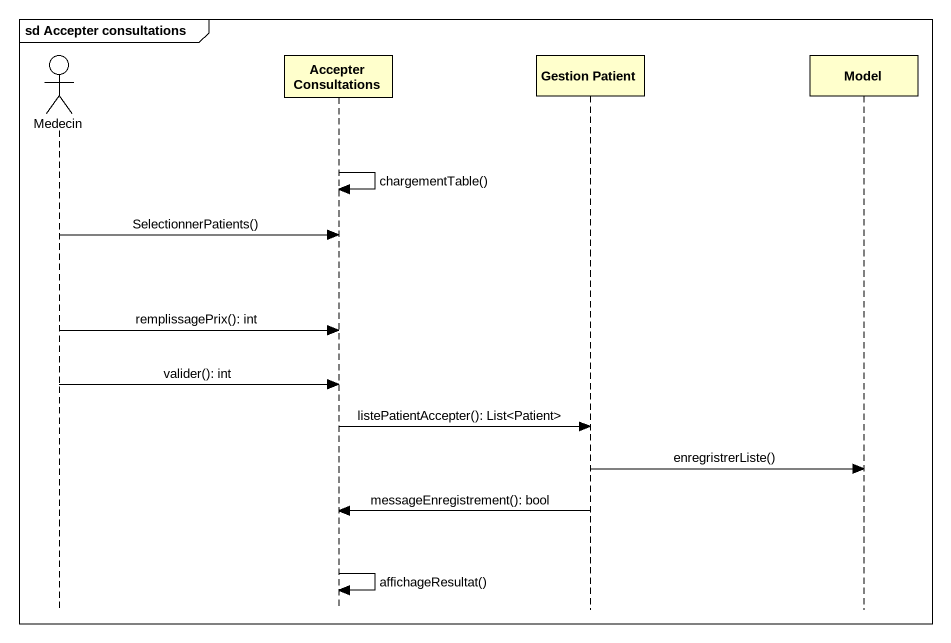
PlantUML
@startuml
mainframe sd Accepter consultations
hide footbox
actor Medecin
participant "Accepter Consultations" as Accepter_Consultations
participant "Gestion Patient" as Gestion_Patient
participant Model

Accepter_Consultations -> Accepter_Consultations : chargementTable()
Medecin -> Accepter_Consultations : SelectionnerPatients()
Medecin -> Accepter_Consultations : remplissagePrix(): int
Medecin -> Accepter_Consultations : valider(): int
Accepter_Consultations -> Gestion_Patient : listePatientAccepter(): List<Patient>
Gestion_Patient -> Model : enregristrerListe()
Gestion_Patient -> Accepter_Consultations : messageEnregistrement(): bool
Accepter_Consultations -> Accepter_Consultations : affichageResultat()
@enduml
